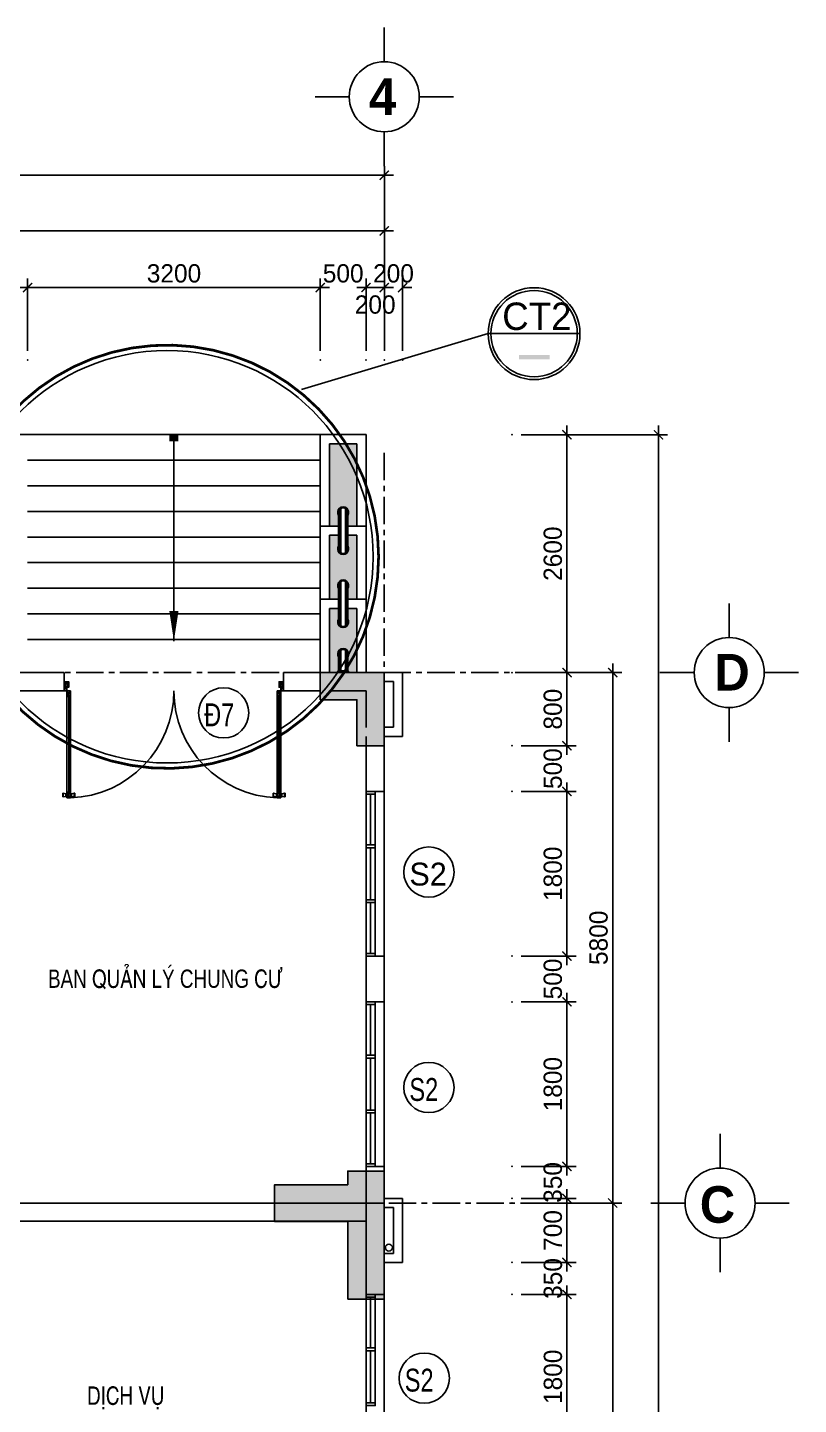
# Model space of a CAD drawing. Header units: inches. Extents: x -844707 to -690155, y -211546 to -175871.
# Drawn here: x -785720 to -777291, y -192594 to -177539 of the extents above; entities that cross this region are included whole.
import ezdxf

# ---------------------------------------------------------------- set-up
doc = ezdxf.new("R2010")
doc.units = ezdxf.units.IN
doc.header["$LTSCALE"] = 48
doc.header["$MEASUREMENT"] = 0
doc.linetypes.add('CENTER', pattern=[2, 1.25, -0.25, 0.25, -0.25])
for name, color, linetype in [('DWGSHARE.com-co-DWGSHARE.com', 72, 'Continuous'), ('DWGSHARE.com-COT-DWGSHARE.com', 2, 'Continuous'), ('DWGSHARE.com-CUA-DWGSHARE.com', 231, 'Continuous'), ('DWGSHARE.com-DIM-DWGSHARE.com', 251, 'Continuous'), ('DWGSHARE.com-duong-DWGSHARE.com', 160, 'Continuous'), ('DWGSHARE.com-HATCH-DWGSHARE.com', 8, 'Continuous'), ('DWGSHARE.com-KTEN-DWGSHARE.com', 5, 'Continuous'), ('DWGSHARE.com-NET-DWGSHARE.com', 245, 'Continuous'), ('DWGSHARE.com-text-DWGSHARE.com', 3, 'Continuous'), ('DWGSHARE.com-truc-DWGSHARE.com', 250, 'CENTER'), ('DWGSHARE.com-TUONG-DWGSHARE.com', 7, 'Continuous'), ('DWGSHARE.com-V-DUNG-DWGSHARE.com', 44, 'Continuous')]:
    doc.layers.add(name, color=color, linetype=linetype)
doc.layers.add('DWGSHARE.com-DefPoints-DWGSHARE.com', color=7, linetype='Continuous', plot=False)
doc.styles.add('AVO-B', font='')
doc.styles.add('KTEN', font='', dxfattribs={"width": 0.9})
doc.styles.get("Standard").update_dxf_attribs({"font": ''})
doc.styles.add('VNI-AVO', font='')
doc.styles.get('AVO-B').set_extended_font_data('VNI-Avo', bold=True)
doc.styles.get('KTEN').set_extended_font_data('VNI-Helve-Condense')
doc.styles.get('Standard').set_extended_font_data('VNI-Avo')
doc.styles.get('VNI-AVO').set_extended_font_data('VNI-Avo')
doc.dimstyles.new('tl1-100', dxfattribs={"dimtxt": 200, "dimasz": 100, "dimexe": 100, "dimexo": 100, "dimgap": 50, "dimtad": 1, "dimdec": 0, "dimzin": 0, "dimdsep": 46, "dimtxsty": 'VNI-AVO', "dimblk": 'ARCHTICK', "dimcen": 1, "dimdle": 100, "dimclrd": 256, "dimclre": 256, "dimclrt": 2, "dimadec": 0, "dimazin": 0, "dimtfac": 1, "dimtdec": 0, "dimtix": 1, "dimtofl": 0, "dimtmove": 2, "dimatfit": 3, "dimldrblk": 'ARCHTICK', "dimfxl": 1, "dimtolj": 2, "dimtzin": 0, "dimarcsym": 0})

# ---------------------------------------------------------------- blocks, each defined once
blk = doc.blocks.new('cua2400')
at = {"color": 1}
for p, q in [((-1215, 1105), (-1215, 1145)), ((-1210, 1145), (-1215, 1145)), ((-1210, 1105), (-1215, 1105)), ((-1180, 1140), (-1210, 1145)), ((-1210, 1105), (-1210, 1145)), ((-1180, 1110), (-1210, 1105)), ((-1180, 1110), (-1180, 1140)), ((-1170, 1135), (-1180, 1135)), ((-1170, 1115), (-1180, 1115)), ((-1170, 1095), (-1146, 1155)), ((-1170, 1095), (-1130, 1117)), ((-1130, 1135), (-1120, 1135)), ((-1130, 1115), (-1120, 1115)), ((-1120, 1140), (-1090, 1145)), ((-1120, 1110), (-1120, 1140)), ((-1120, 1110), (-1090, 1105)), ((-1090, 1105), (-1090, 1145)), ((-1090, 1145), (-1085, 1145)), ((-1090, 1105), (-1085, 1105)), ((-1085, 1105), (-1085, 1145)), ((1090, 1145), (1085, 1145)), ((1085, 1105), (1085, 1145)), ((1090, 1105), (1085, 1105)), ((1120, 1140), (1090, 1145)), ((1090, 1105), (1090, 1145)), ((1120, 1110), (1090, 1105)), ((1120, 1110), (1120, 1140)), ((1130, 1135), (1120, 1135)), ((1130, 1115), (1120, 1115)), ((1170, 1095), (1130, 1117)), ((1170, 1095), (1146, 1155)), ((1170, 1135), (1180, 1135)), ((1170, 1115), (1180, 1115)), ((1180, 1140), (1210, 1145)), ((1180, 1110), (1180, 1140)), ((1180, 1110), (1210, 1105)), ((1210, 1105), (1210, 1145)), ((1210, 1145), (1215, 1145)), ((1210, 1105), (1215, 1105)), ((1215, 1105), (1215, 1145)), ((-1170, -14), (-1146, 46)), ((-1170, -14), (-1130, 29)), ((1170, -14), (1130, 29)), ((1170, -14), (1146, 46)), ((-1170, -14), (-1200, -114)), ((-1200, -114), (-1150, -73)), ((1200, -114), (1150, -73)), ((1170, -14), (1200, -114))]:
    blk.add_line(p, q, dxfattribs=at)
at = {"color": 3}
for p, q in [((-1170, 1155), (-1130, 1155)), ((-1170, 1095), (-1170, 1155)), ((-1170, 1095), (-1130, 1095)), ((-1130, 1095), (-1130, 1155)), ((1130, 1095), (1130, 1155)), ((1170, 1155), (1130, 1155)), ((1170, 1095), (1130, 1095)), ((1170, 1095), (1170, 1155)), ((-1170, 46), (-1130, 46)), ((-1170, 46), (-1170, -14)), ((-1130, 46), (-1130, -14)), ((1130, 46), (1130, -14)), ((1170, 46), (1130, 46)), ((1170, 46), (1170, -14)), ((-1170, -14), (-1130, -14)), ((1170, -14), (1130, -14))]:
    blk.add_line(p, q, dxfattribs=at)
for p, q in [((-1170, 46), (-1170, 1095)), ((-1150, 46), (-1150, 1095)), ((-1140, 46), (-1140, 1095)), ((-1130, 46), (-1130, 1095)), ((1130, 46), (1130, 1095)), ((1140, 46), (1140, 1095)), ((1150, 46), (1150, 1095)), ((1170, 46), (1170, 1095))]:
    blk.add_line(p, q)
for points in [[(-1170, -54), (-1170, -14), (-1200, -14), (-1200, -114), (-1150, -114), (-1150, -54)], [(1170, -54), (1170, -14), (1200, -14), (1200, -114), (1150, -114), (1150, -54)]]:
    blk.add_lwpolyline(points, close=True, dxfattribs=at)
at = {"color": 1}
for centre, radius, start, end in [((-1166, 1102), 42, 31.3101, 95.6269), ((-1160, 1092), 24.2, 6.0418, 112.8937), ((-1170, -14), 1170, 0, 88.0408), ((1170, -14), 1170, 91.9592, 180), ((1166, 1102), 42, 84.3731, 148.6899), ((1160, 1092), 24.2, 67.1063, 173.9582), ((-1150, 8), 34.3, 54.3272, 125.7567), ((-1176, -13), 39.4, 358.8582, 81.3705), ((1150, 8), 34.3, 54.2433, 125.6728), ((1176, -13), 39.4, 98.6295, 181.1418), ((-1254, -106), 96.3, 355.3922, 56.0902), ((-1213, -109), 41, 353.8612, 71.9572), ((1254, -106), 96.3, 123.9098, 184.6078), ((1213, -109), 41, 108.0428, 186.1388)]:
    blk.add_arc(centre, radius, start, end, dxfattribs=at)
blk = doc.blocks.new('_ArchTick')
at = {"color": 0, "linetype": 'ByBlock', "const_width": 0.15}
blk.add_lwpolyline([(-0.5, -0.5), (0.5, 0.5)], dxfattribs=at)
blk = doc.blocks.new('*D50')
at = {"layer": 'DWGSHARE.com-DefPoints-DWGSHARE.com', "color": 0, "transparency": 16777216}
for p in [(-790819, -179763), (-790819, -181173), (-781819, -181173)]:
    blk.add_point(p, dxfattribs=at)
at = {"layer": 'DWGSHARE.com-DIM-DWGSHARE.com', "lineweight": -2, "transparency": 16777216}
for p, q in [((-790819, -181073), (-790819, -179663)), ((-781819, -181073), (-781819, -179663)), ((-781719, -179763), (-790919, -179763))]:
    blk.add_line(p, q, dxfattribs=at)
at = {"layer": 'DWGSHARE.com-DIM-DWGSHARE.com', "lineweight": -2, "transparency": 16777216, "xscale": 100, "yscale": 100, "zscale": 100, "rotation": 180}
blk.add_blockref('_ArchTick', (-790819, -179763), dxfattribs=at)
at = {"layer": 'DWGSHARE.com-DIM-DWGSHARE.com', "lineweight": -2, "transparency": 16777216, "xscale": 100, "yscale": 100, "zscale": 100}
blk.add_blockref('_ArchTick', (-781819, -179763), dxfattribs=at)
at = {"layer": 'DWGSHARE.com-DIM-DWGSHARE.com', "color": 2, "transparency": 16777216, "insert": (-786319, -179609), "char_height": 200, "attachment_point": 5, "style": 'VNI-AVO'}
blk.add_mtext('\\A2;9000', dxfattribs=at)
blk = doc.blocks.new('*D53')
at = {"layer": 'DWGSHARE.com-DefPoints-DWGSHARE.com', "color": 0, "transparency": 16777216}
for p in [(-803819, -179154), (-803819, -181173), (-781819, -181173)]:
    blk.add_point(p, dxfattribs=at)
at = {"layer": 'DWGSHARE.com-DIM-DWGSHARE.com', "lineweight": -2, "transparency": 16777216}
for p, q in [((-781719, -179154), (-803919, -179154)), ((-803819, -181073), (-803819, -179054)), ((-781819, -181073), (-781819, -179054))]:
    blk.add_line(p, q, dxfattribs=at)
at = {"layer": 'DWGSHARE.com-DIM-DWGSHARE.com', "lineweight": -2, "transparency": 16777216, "xscale": 100, "yscale": 100, "zscale": 100, "rotation": 180}
blk.add_blockref('_ArchTick', (-803819, -179154), dxfattribs=at)
at = {"layer": 'DWGSHARE.com-DIM-DWGSHARE.com', "lineweight": -2, "transparency": 16777216, "xscale": 100, "yscale": 100, "zscale": 100}
blk.add_blockref('_ArchTick', (-781819, -179154), dxfattribs=at)
at = {"layer": 'DWGSHARE.com-DIM-DWGSHARE.com', "color": 2, "transparency": 16777216, "insert": (-792519, -178923), "char_height": 200, "attachment_point": 5, "style": 'VNI-AVO'}
blk.add_mtext('\\A2;22000', dxfattribs=at)
blk = doc.blocks.new('*D94')
at = {"layer": 'DWGSHARE.com-DefPoints-DWGSHARE.com', "color": 0, "transparency": 16777216}
for p in [(-780422, -190392), (-779322, -190392), (-780422, -197992)]:
    blk.add_point(p, dxfattribs=at)
at = {"layer": 'DWGSHARE.com-DIM-DWGSHARE.com', "lineweight": -2, "transparency": 16777216}
for p, q in [((-779322, -198092), (-779322, -190292)), ((-780322, -190392), (-779222, -190392)), ((-780322, -197992), (-779222, -197992))]:
    blk.add_line(p, q, dxfattribs=at)
at = {"layer": 'DWGSHARE.com-DIM-DWGSHARE.com', "lineweight": -2, "transparency": 16777216, "xscale": 100, "yscale": 100, "zscale": 100}
for p, rotation in [((-779322, -190392), 90), ((-779322, -197992), 270)]:
    blk.add_blockref('_ArchTick', p, dxfattribs=dict(at, rotation=rotation))
at = {"layer": 'DWGSHARE.com-DIM-DWGSHARE.com', "color": 2, "transparency": 16777216, "insert": (-779476, -194192), "char_height": 200, "attachment_point": 5, "rotation": 90, "style": 'VNI-AVO'}
blk.add_mtext('\\A2;7600', dxfattribs=at)
blk = doc.blocks.new('*D95')
at = {"layer": 'DWGSHARE.com-DefPoints-DWGSHARE.com', "color": 0, "transparency": 16777216}
for p in [(-780422, -184592), (-779322, -184592), (-780422, -190392)]:
    blk.add_point(p, dxfattribs=at)
at = {"layer": 'DWGSHARE.com-DIM-DWGSHARE.com', "lineweight": -2, "transparency": 16777216}
for p, q in [((-779322, -190492), (-779322, -184492)), ((-780322, -184592), (-779222, -184592)), ((-780322, -190392), (-779222, -190392))]:
    blk.add_line(p, q, dxfattribs=at)
at = {"layer": 'DWGSHARE.com-DIM-DWGSHARE.com', "lineweight": -2, "transparency": 16777216, "xscale": 100, "yscale": 100, "zscale": 100}
for p, rotation in [((-779322, -184592), 90), ((-779322, -190392), 270)]:
    blk.add_blockref('_ArchTick', p, dxfattribs=dict(at, rotation=rotation))
at = {"layer": 'DWGSHARE.com-DIM-DWGSHARE.com', "color": 2, "transparency": 16777216, "insert": (-779476, -187492), "char_height": 200, "attachment_point": 5, "rotation": 90, "style": 'VNI-AVO'}
blk.add_mtext('\\A2;5800', dxfattribs=at)
blk = doc.blocks.new('*D96')
at = {"layer": 'DWGSHARE.com-DefPoints-DWGSHARE.com', "color": 0, "transparency": 16777216}
for p in [(-780422, -181992), (-778822, -181992), (-780422, -204392)]:
    blk.add_point(p, dxfattribs=at)
at = {"layer": 'DWGSHARE.com-DIM-DWGSHARE.com', "lineweight": -2, "transparency": 16777216}
for p, q in [((-780322, -181992), (-778722, -181992)), ((-778822, -204492), (-778822, -181892)), ((-780322, -204392), (-778722, -204392))]:
    blk.add_line(p, q, dxfattribs=at)
at = {"layer": 'DWGSHARE.com-DIM-DWGSHARE.com', "lineweight": -2, "transparency": 16777216, "xscale": 100, "yscale": 100, "zscale": 100}
for p, rotation in [((-778822, -181992), 90), ((-778822, -204392), 270)]:
    blk.add_blockref('_ArchTick', p, dxfattribs=dict(at, rotation=rotation))
at = {"layer": 'DWGSHARE.com-DIM-DWGSHARE.com', "color": 2, "transparency": 16777216, "insert": (-778976, -193192), "char_height": 200, "attachment_point": 5, "rotation": 90, "style": 'VNI-AVO'}
blk.add_mtext('\\A2;22400', dxfattribs=at)
blk = doc.blocks.new('*D97')
at = {"layer": 'DWGSHARE.com-DefPoints-DWGSHARE.com', "color": 0, "transparency": 16777216}
for p in [(-780422, -184592), (-779822, -184592), (-780422, -185392)]:
    blk.add_point(p, dxfattribs=at)
at = {"layer": 'DWGSHARE.com-DIM-DWGSHARE.com', "lineweight": -2, "transparency": 16777216}
for p, q in [((-779822, -185492), (-779822, -184492)), ((-780322, -184592), (-779722, -184592)), ((-780322, -185392), (-779722, -185392))]:
    blk.add_line(p, q, dxfattribs=at)
at = {"layer": 'DWGSHARE.com-DIM-DWGSHARE.com', "lineweight": -2, "transparency": 16777216, "xscale": 100, "yscale": 100, "zscale": 100}
for p, rotation in [((-779822, -184592), 90), ((-779822, -185392), 270)]:
    blk.add_blockref('_ArchTick', p, dxfattribs=dict(at, rotation=rotation))
at = {"layer": 'DWGSHARE.com-DIM-DWGSHARE.com', "color": 2, "transparency": 16777216, "insert": (-779976, -184992), "char_height": 200, "attachment_point": 5, "rotation": 90, "style": 'VNI-AVO'}
blk.add_mtext('\\A2;800', dxfattribs=at)
blk = doc.blocks.new('*D100')
at = {"layer": 'DWGSHARE.com-DefPoints-DWGSHARE.com', "color": 0, "transparency": 16777216}
for p in [(-780422, -189992), (-779822, -189992), (-780422, -190342)]:
    blk.add_point(p, dxfattribs=at)
at = {"layer": 'DWGSHARE.com-DIM-DWGSHARE.com', "lineweight": -2, "transparency": 16777216}
for p, q in [((-780322, -189992), (-779722, -189992)), ((-779822, -189992), (-779822, -189892)), ((-780322, -190342), (-779722, -190342)), ((-779822, -190342), (-779822, -190442))]:
    blk.add_line(p, q, dxfattribs=at)
at = {"layer": 'DWGSHARE.com-DIM-DWGSHARE.com', "lineweight": -2, "transparency": 16777216, "xscale": 100, "yscale": 100, "zscale": 100}
for p, rotation in [((-779822, -189992), 270), ((-779822, -190342), 90)]:
    blk.add_blockref('_ArchTick', p, dxfattribs=dict(at, rotation=rotation))
at = {"layer": 'DWGSHARE.com-DIM-DWGSHARE.com', "color": 2, "transparency": 16777216, "insert": (-779976, -190167), "char_height": 200, "attachment_point": 5, "rotation": 90, "style": 'VNI-AVO'}
blk.add_mtext('\\A2;350', dxfattribs=at)
blk = doc.blocks.new('*D101')
at = {"layer": 'DWGSHARE.com-DefPoints-DWGSHARE.com', "color": 0, "transparency": 16777216}
for p in [(-780422, -185892), (-779822, -185892), (-780422, -187692)]:
    blk.add_point(p, dxfattribs=at)
at = {"layer": 'DWGSHARE.com-DIM-DWGSHARE.com', "lineweight": -2, "transparency": 16777216}
for p, q in [((-780322, -185892), (-779722, -185892)), ((-779822, -187792), (-779822, -185792)), ((-780322, -187692), (-779722, -187692))]:
    blk.add_line(p, q, dxfattribs=at)
at = {"layer": 'DWGSHARE.com-DIM-DWGSHARE.com', "lineweight": -2, "transparency": 16777216, "xscale": 100, "yscale": 100, "zscale": 100}
for p, rotation in [((-779822, -185892), 90), ((-779822, -187692), 270)]:
    blk.add_blockref('_ArchTick', p, dxfattribs=dict(at, rotation=rotation))
at = {"layer": 'DWGSHARE.com-DIM-DWGSHARE.com', "color": 2, "transparency": 16777216, "insert": (-779976, -186792), "char_height": 200, "attachment_point": 5, "rotation": 90, "style": 'VNI-AVO'}
blk.add_mtext('\\A2;1800', dxfattribs=at)
blk = doc.blocks.new('*D102')
at = {"layer": 'DWGSHARE.com-DefPoints-DWGSHARE.com', "color": 0, "transparency": 16777216}
for p in [(-780422, -185392), (-779822, -185392), (-780422, -185892)]:
    blk.add_point(p, dxfattribs=at)
at = {"layer": 'DWGSHARE.com-DIM-DWGSHARE.com', "lineweight": -2, "transparency": 16777216}
for p, q in [((-779822, -185392), (-779822, -185292)), ((-780322, -185392), (-779722, -185392)), ((-780322, -185892), (-779722, -185892)), ((-779822, -185892), (-779822, -185992))]:
    blk.add_line(p, q, dxfattribs=at)
at = {"layer": 'DWGSHARE.com-DIM-DWGSHARE.com', "lineweight": -2, "transparency": 16777216, "xscale": 100, "yscale": 100, "zscale": 100}
for p, rotation in [((-779822, -185392), 270), ((-779822, -185892), 90)]:
    blk.add_blockref('_ArchTick', p, dxfattribs=dict(at, rotation=rotation))
at = {"layer": 'DWGSHARE.com-DIM-DWGSHARE.com', "color": 2, "transparency": 16777216, "insert": (-779976, -185642), "char_height": 200, "attachment_point": 5, "rotation": 90, "style": 'VNI-AVO'}
blk.add_mtext('\\A2;500', dxfattribs=at)
blk = doc.blocks.new('*D106')
at = {"layer": 'DWGSHARE.com-DefPoints-DWGSHARE.com', "color": 0, "transparency": 16777216}
for p in [(-780422, -181992), (-779822, -181992), (-780422, -184592)]:
    blk.add_point(p, dxfattribs=at)
at = {"layer": 'DWGSHARE.com-DIM-DWGSHARE.com', "lineweight": -2, "transparency": 16777216}
for p, q in [((-780322, -181992), (-779722, -181992)), ((-779822, -184692), (-779822, -181892)), ((-780322, -184592), (-779722, -184592))]:
    blk.add_line(p, q, dxfattribs=at)
at = {"layer": 'DWGSHARE.com-DIM-DWGSHARE.com', "lineweight": -2, "transparency": 16777216, "xscale": 100, "yscale": 100, "zscale": 100}
for p, rotation in [((-779822, -181992), 90), ((-779822, -184592), 270)]:
    blk.add_blockref('_ArchTick', p, dxfattribs=dict(at, rotation=rotation))
at = {"layer": 'DWGSHARE.com-DIM-DWGSHARE.com', "color": 2, "transparency": 16777216, "insert": (-779976, -183292), "char_height": 200, "attachment_point": 5, "rotation": 90, "style": 'VNI-AVO'}
blk.add_mtext('\\A2;2600', dxfattribs=at)
blk = doc.blocks.new('*D107')
at = {"layer": 'DWGSHARE.com-DefPoints-DWGSHARE.com', "color": 0, "transparency": 16777216}
for p in [(-780422, -187692), (-780422, -188192), (-779822, -188192)]:
    blk.add_point(p, dxfattribs=at)
at = {"layer": 'DWGSHARE.com-DIM-DWGSHARE.com', "lineweight": -2, "transparency": 16777216}
for p, q in [((-780322, -187692), (-779722, -187692)), ((-779822, -187692), (-779822, -187592)), ((-780322, -188192), (-779722, -188192)), ((-779822, -188192), (-779822, -188292))]:
    blk.add_line(p, q, dxfattribs=at)
at = {"layer": 'DWGSHARE.com-DIM-DWGSHARE.com', "lineweight": -2, "transparency": 16777216, "xscale": 100, "yscale": 100, "zscale": 100}
for p, rotation in [((-779822, -187692), 270), ((-779822, -188192), 90)]:
    blk.add_blockref('_ArchTick', p, dxfattribs=dict(at, rotation=rotation))
at = {"layer": 'DWGSHARE.com-DIM-DWGSHARE.com', "color": 2, "transparency": 16777216, "insert": (-779976, -187942), "char_height": 200, "attachment_point": 5, "rotation": 90, "style": 'VNI-AVO'}
blk.add_mtext('\\A2;500', dxfattribs=at)
blk = doc.blocks.new('*D108')
at = {"layer": 'DWGSHARE.com-DefPoints-DWGSHARE.com', "color": 0, "transparency": 16777216}
for p in [(-780422, -188192), (-780422, -189992), (-779822, -189992)]:
    blk.add_point(p, dxfattribs=at)
at = {"layer": 'DWGSHARE.com-DIM-DWGSHARE.com', "lineweight": -2, "transparency": 16777216}
for p, q in [((-780322, -188192), (-779722, -188192)), ((-779822, -188092), (-779822, -190092)), ((-780322, -189992), (-779722, -189992))]:
    blk.add_line(p, q, dxfattribs=at)
at = {"layer": 'DWGSHARE.com-DIM-DWGSHARE.com', "lineweight": -2, "transparency": 16777216, "xscale": 100, "yscale": 100, "zscale": 100}
for p, rotation in [((-779822, -188192), 90), ((-779822, -189992), 270)]:
    blk.add_blockref('_ArchTick', p, dxfattribs=dict(at, rotation=rotation))
at = {"layer": 'DWGSHARE.com-DIM-DWGSHARE.com', "color": 2, "transparency": 16777216, "insert": (-779976, -189092), "char_height": 200, "attachment_point": 5, "rotation": 90, "style": 'VNI-AVO'}
blk.add_mtext('\\A2;1800', dxfattribs=at)
blk = doc.blocks.new('*D217')
at = {"layer": 'DWGSHARE.com-DefPoints-DWGSHARE.com', "color": 0, "transparency": 16777216}
for p in [(-780422, -191042), (-779822, -191042), (-780422, -191392)]:
    blk.add_point(p, dxfattribs=at)
at = {"layer": 'DWGSHARE.com-DIM-DWGSHARE.com', "lineweight": -2, "transparency": 16777216}
for p, q in [((-780322, -191042), (-779722, -191042)), ((-779822, -191042), (-779822, -190942)), ((-780322, -191392), (-779722, -191392)), ((-779822, -191392), (-779822, -191492))]:
    blk.add_line(p, q, dxfattribs=at)
at = {"layer": 'DWGSHARE.com-DIM-DWGSHARE.com', "lineweight": -2, "transparency": 16777216, "xscale": 100, "yscale": 100, "zscale": 100}
for p, rotation in [((-779822, -191042), 270), ((-779822, -191392), 90)]:
    blk.add_blockref('_ArchTick', p, dxfattribs=dict(at, rotation=rotation))
at = {"layer": 'DWGSHARE.com-DIM-DWGSHARE.com', "color": 2, "transparency": 16777216, "insert": (-779975, -191217), "char_height": 200, "attachment_point": 5, "rotation": 90, "style": 'VNI-AVO'}
blk.add_mtext('\\A2;350', dxfattribs=at)
blk = doc.blocks.new('*D219')
at = {"layer": 'DWGSHARE.com-DefPoints-DWGSHARE.com', "color": 0, "transparency": 16777216}
for p in [(-780422, -191392), (-780422, -193192), (-779822, -193192)]:
    blk.add_point(p, dxfattribs=at)
at = {"layer": 'DWGSHARE.com-DIM-DWGSHARE.com', "lineweight": -2, "transparency": 16777216}
for p, q in [((-779822, -191292), (-779822, -193292)), ((-780322, -191392), (-779722, -191392)), ((-780322, -193192), (-779722, -193192))]:
    blk.add_line(p, q, dxfattribs=at)
at = {"layer": 'DWGSHARE.com-DIM-DWGSHARE.com', "lineweight": -2, "transparency": 16777216, "xscale": 100, "yscale": 100, "zscale": 100}
for p, rotation in [((-779822, -191392), 90), ((-779822, -193192), 270)]:
    blk.add_blockref('_ArchTick', p, dxfattribs=dict(at, rotation=rotation))
at = {"layer": 'DWGSHARE.com-DIM-DWGSHARE.com', "color": 2, "transparency": 16777216, "insert": (-779975, -192292), "char_height": 200, "attachment_point": 5, "rotation": 90, "style": 'VNI-AVO'}
blk.add_mtext('\\A2;1800', dxfattribs=at)
blk = doc.blocks.new('*D264')
at = {"layer": 'DWGSHARE.com-DefPoints-DWGSHARE.com', "color": 0, "transparency": 16777216}
for p in [(-785719, -180382), (-790619, -181173), (-785719, -181173)]:
    blk.add_point(p, dxfattribs=at)
at = {"layer": 'DWGSHARE.com-DIM-DWGSHARE.com', "lineweight": -2, "transparency": 16777216}
for p, q in [((-790619, -181073), (-790619, -180282)), ((-785719, -181073), (-785719, -180282)), ((-790719, -180382), (-785619, -180382))]:
    blk.add_line(p, q, dxfattribs=at)
at = {"layer": 'DWGSHARE.com-DIM-DWGSHARE.com', "lineweight": -2, "transparency": 16777216, "xscale": 100, "yscale": 100, "zscale": 100, "rotation": 180}
blk.add_blockref('_ArchTick', (-790619, -180382), dxfattribs=at)
at = {"layer": 'DWGSHARE.com-DIM-DWGSHARE.com', "lineweight": -2, "transparency": 16777216, "xscale": 100, "yscale": 100, "zscale": 100}
blk.add_blockref('_ArchTick', (-785719, -180382), dxfattribs=at)
at = {"layer": 'DWGSHARE.com-DIM-DWGSHARE.com', "color": 2, "transparency": 16777216, "insert": (-788169, -180228), "char_height": 200, "attachment_point": 5, "style": 'VNI-AVO'}
blk.add_mtext('\\A2;4900', dxfattribs=at)
blk = doc.blocks.new('*D265')
at = {"layer": 'DWGSHARE.com-DefPoints-DWGSHARE.com', "color": 0, "transparency": 16777216}
for p in [(-782019, -180382), (-782019, -181173), (-781819, -181173)]:
    blk.add_point(p, dxfattribs=at)
at = {"layer": 'DWGSHARE.com-DIM-DWGSHARE.com', "lineweight": -2, "transparency": 16777216}
for p, q in [((-782019, -181073), (-782019, -180282)), ((-781819, -181073), (-781819, -180282)), ((-781719, -180382), (-782119, -180382))]:
    blk.add_line(p, q, dxfattribs=at)
at = {"layer": 'DWGSHARE.com-DIM-DWGSHARE.com', "lineweight": -2, "transparency": 16777216, "xscale": 100, "yscale": 100, "zscale": 100, "rotation": 180}
blk.add_blockref('_ArchTick', (-782019, -180382), dxfattribs=at)
at = {"layer": 'DWGSHARE.com-DIM-DWGSHARE.com', "lineweight": -2, "transparency": 16777216, "xscale": 100, "yscale": 100, "zscale": 100}
blk.add_blockref('_ArchTick', (-781819, -180382), dxfattribs=at)
at = {"layer": 'DWGSHARE.com-DIM-DWGSHARE.com', "color": 2, "transparency": 16777216, "insert": (-781919, -180569), "char_height": 200, "attachment_point": 5, "style": 'VNI-AVO'}
blk.add_mtext('\\A2;200', dxfattribs=at)
blk = doc.blocks.new('*D266')
at = {"layer": 'DWGSHARE.com-DefPoints-DWGSHARE.com', "color": 0, "transparency": 16777216}
for p in [(-785719, -180382), (-785719, -181173), (-782519, -181173)]:
    blk.add_point(p, dxfattribs=at)
at = {"layer": 'DWGSHARE.com-DIM-DWGSHARE.com', "lineweight": -2, "transparency": 16777216}
for p, q in [((-785719, -181073), (-785719, -180282)), ((-782519, -181073), (-782519, -180282)), ((-782419, -180382), (-785819, -180382))]:
    blk.add_line(p, q, dxfattribs=at)
at = {"layer": 'DWGSHARE.com-DIM-DWGSHARE.com', "lineweight": -2, "transparency": 16777216, "xscale": 100, "yscale": 100, "zscale": 100, "rotation": 180}
blk.add_blockref('_ArchTick', (-785719, -180382), dxfattribs=at)
at = {"layer": 'DWGSHARE.com-DIM-DWGSHARE.com', "lineweight": -2, "transparency": 16777216, "xscale": 100, "yscale": 100, "zscale": 100}
blk.add_blockref('_ArchTick', (-782519, -180382), dxfattribs=at)
at = {"layer": 'DWGSHARE.com-DIM-DWGSHARE.com', "color": 2, "transparency": 16777216, "insert": (-784119, -180228), "char_height": 200, "attachment_point": 5, "style": 'VNI-AVO'}
blk.add_mtext('\\A2;3200', dxfattribs=at)
blk = doc.blocks.new('*D297')
at = {"layer": 'DWGSHARE.com-DefPoints-DWGSHARE.com', "color": 0, "transparency": 16777216}
for p in [(-782519, -180382), (-782519, -181173), (-782019, -181173)]:
    blk.add_point(p, dxfattribs=at)
at = {"layer": 'DWGSHARE.com-DIM-DWGSHARE.com', "lineweight": -2, "transparency": 16777216}
for p, q in [((-782519, -181073), (-782519, -180282)), ((-782019, -181073), (-782019, -180282)), ((-782519, -180382), (-782619, -180382)), ((-782019, -180382), (-781919, -180382))]:
    blk.add_line(p, q, dxfattribs=at)
at = {"layer": 'DWGSHARE.com-DIM-DWGSHARE.com', "lineweight": -2, "transparency": 16777216, "xscale": 100, "yscale": 100, "zscale": 100}
blk.add_blockref('_ArchTick', (-782519, -180382), dxfattribs=at)
at = {"layer": 'DWGSHARE.com-DIM-DWGSHARE.com', "lineweight": -2, "transparency": 16777216, "xscale": 100, "yscale": 100, "zscale": 100, "rotation": 180}
blk.add_blockref('_ArchTick', (-782019, -180382), dxfattribs=at)
at = {"layer": 'DWGSHARE.com-DIM-DWGSHARE.com', "color": 2, "transparency": 16777216, "insert": (-782269, -180228), "char_height": 200, "attachment_point": 5, "style": 'VNI-AVO'}
blk.add_mtext('\\A2;500', dxfattribs=at)
blk = doc.blocks.new('*D298')
at = {"layer": 'DWGSHARE.com-DefPoints-DWGSHARE.com', "color": 0, "transparency": 16777216}
for p in [(-781819, -180382), (-781819, -181173), (-781620, -181173)]:
    blk.add_point(p, dxfattribs=at)
at = {"layer": 'DWGSHARE.com-DIM-DWGSHARE.com', "lineweight": -2, "transparency": 16777216}
for p, q in [((-781819, -181073), (-781819, -180282)), ((-781620, -181073), (-781620, -180282)), ((-781819, -180382), (-781919, -180382)), ((-781620, -180382), (-781520, -180382))]:
    blk.add_line(p, q, dxfattribs=at)
at = {"layer": 'DWGSHARE.com-DIM-DWGSHARE.com', "lineweight": -2, "transparency": 16777216, "xscale": 100, "yscale": 100, "zscale": 100}
blk.add_blockref('_ArchTick', (-781819, -180382), dxfattribs=at)
at = {"layer": 'DWGSHARE.com-DIM-DWGSHARE.com', "lineweight": -2, "transparency": 16777216, "xscale": 100, "yscale": 100, "zscale": 100, "rotation": 180}
blk.add_blockref('_ArchTick', (-781620, -180382), dxfattribs=at)
at = {"layer": 'DWGSHARE.com-DIM-DWGSHARE.com', "color": 2, "transparency": 16777216, "insert": (-781719, -180228), "char_height": 200, "attachment_point": 5, "style": 'VNI-AVO'}
blk.add_mtext('\\A2;200', dxfattribs=at)
blk = doc.blocks.new('*D318')
at = {"layer": 'DWGSHARE.com-DefPoints-DWGSHARE.com', "color": 0, "transparency": 16777216}
for p in [(-780422, -190342), (-779822, -190342), (-780422, -191042)]:
    blk.add_point(p, dxfattribs=at)
at = {"layer": 'DWGSHARE.com-DIM-DWGSHARE.com', "lineweight": -2, "transparency": 16777216}
for p, q in [((-779822, -191142), (-779822, -190242)), ((-780322, -190342), (-779722, -190342)), ((-780322, -191042), (-779722, -191042))]:
    blk.add_line(p, q, dxfattribs=at)
at = {"layer": 'DWGSHARE.com-DIM-DWGSHARE.com', "lineweight": -2, "transparency": 16777216, "xscale": 100, "yscale": 100, "zscale": 100}
for p, rotation in [((-779822, -190342), 90), ((-779822, -191042), 270)]:
    blk.add_blockref('_ArchTick', p, dxfattribs=dict(at, rotation=rotation))
at = {"layer": 'DWGSHARE.com-DIM-DWGSHARE.com', "color": 2, "transparency": 16777216, "insert": (-779976, -190692), "char_height": 200, "attachment_point": 5, "rotation": 90, "style": 'VNI-AVO'}
blk.add_mtext('\\A2;700', dxfattribs=at)

msp = doc.modelspace()

# ---------------------------------------------------------------- hatches: boundary and pattern name
at = {"layer": 'DWGSHARE.com-co-DWGSHARE.com'}
h = msp.add_hatch(dxfattribs=at)
h.set_pattern_fill('AR-CONC', color=256, scale=20, style=0)
h.set_pattern_definition([(50, (-2108.91, 243.67), (143.452037, -12.550427), [15, -165]), (355, (-2108.91, 243.67), (-27.750267, 150.438427), [12, -132]), (100.4514, (-2096.96, 242.62), (115.701876, 137.887908), [12.748038, -140.228422]), (46.1842, (-2108.91, 283.67), (213.44821, -33.103803), [22.5, -247.5]), (96.6356, (-2091.12, 280.9), (186.93254, 194.823574), [19.12206, -210.3426]), (351.1842, (-2108.9, 283.67), (186.93239, 194.82372), [18, -198]), (21, (-2088.91, 273.67), (119.38141, -80.523778), [15, -165]), (326, (-2088.91, 273.67), (48.663066, 145.03001), [12, -132]), (71.4514, (-2078.96, 266.96), (168.044526, 64.5061), [12.748038, -140.228422]), (37.5, (-2108.91, 243.667), (2.431971, 66.5787708), [0, -130.4, 0, -134, 0, -132.5]), (7.5, (-2108.91, 243.67), (52.6139075, 78.8823424), [0, -76.4, 0, -127.4, 0, -50.5]), (327.5, (-2153.51, 243.67), (106.7644872, -4.5109743), [0, -50, 0, -156, 0, -207]), (317.5, (-2173.51, 243.67), (116.637234, 20.020996), [0, -65, 0, -103.6, 0, -147])])
h.paths.add_polyline_path([(-785820.3, -182175.8, 0.0563271), (-786207.6, -182991.7), (-786020.3, -182991.7), (-786020.3, -182874.9, -1.863325), (-785920.3, -182874.9), (-785920.3, -182991.7), (-785820.3, -182991.7)])
h.paths.add_polyline_path([(-785820.3, -183091.7), (-785920.3, -183091.7), (-785920.3, -183208.5, -1.863325), (-786020.3, -183208.5), (-786020.3, -183091.7), (-786240.5, -183091.7, 0.044635), (-786393.6, -183791.7), (-786020.3, -183791.7), (-786020.3, -183674.8, -1.863325), (-785920.3, -183674.8), (-785920.3, -183791.7), (-785820.3, -183791.7)])
h.paths.add_polyline_path([(-785820.3, -183891.7), (-785920.3, -183891.7), (-785920.3, -184008.5, -1.863325), (-786020.3, -184008.5), (-786020.3, -183891.7), (-786405, -183891.7, 0.0436047), (-786414.7, -184591.7), (-786030.3, -184591.7), (-786030.3, -184581.7), (-786020.3, -184576.7), (-786020.3, -184424.8, -1.863325), (-785920.3, -184424.8), (-785920.3, -184576.7), (-785910.3, -184581.7), (-785910.3, -184591.7), (-785820.3, -184591.7)])
h.paths.add_polyline_path([(-782119.5, -182089.7), (-782419.5, -182089.7), (-782419.5, -182989.6), (-782319.5, -182989.6), (-782319.5, -182872.7, -1.863325), (-782219.5, -182872.7), (-782219.5, -182989.6), (-782119.5, -182989.6)])
h.paths.add_polyline_path([(-782119.5, -183089.6), (-782219.5, -183089.6), (-782219.5, -183206.4, -1.863325), (-782319.5, -183206.4), (-782319.5, -183089.6), (-782419.5, -183089.6), (-782419.5, -183789.6), (-782319.5, -183789.6), (-782319.5, -183672.7, -1.863325), (-782219.5, -183672.7), (-782219.5, -183789.6), (-782119.5, -183789.6)])
h.paths.add_polyline_path([(-782119.5, -183889.6), (-782219.5, -183889.6), (-782219.5, -184006.4, -1.863325), (-782319.5, -184006.4), (-782319.5, -183889.6), (-782419.5, -183889.6), (-782419.5, -184589.6), (-782330.5, -184589.6), (-782330.5, -184579.4), (-782319.5, -184573.9), (-782319.5, -184422.7, -1.863325), (-782219.5, -184422.7), (-782219.5, -184574.9), (-782210.5, -184579.4), (-782210.5, -184589.6), (-782119.5, -184589.6)])
at = {"layer": 'DWGSHARE.com-COT-DWGSHARE.com'}
for points in [[(-782519.5, -184591.8), (-781819.5, -184591.8), (-781819.5, -185391.9), (-782119.5, -185391.9), (-782119.5, -184889.8), (-782519.5, -184889.8)], [(-782219.2, -191442), (-781819.2, -191442), (-781819.2, -190592), (-781819.2, -190042.1), (-782219.2, -190042.1), (-782219.2, -190191.7), (-783019.4, -190191.7), (-783019.4, -190592.4), (-782219.2, -190592.4)]]:
    msp.add_hatch(color=256, dxfattribs=at).paths.add_polyline_path(points)

# ---------------------------------------------------------------- linework, layer by layer
for points in [[(-782519.5, -184591.8), (-781819.5, -184591.8), (-781819.5, -185391.9), (-782119.5, -185391.9), (-782119.5, -184889.8), (-782519.5, -184889.8)], [(-782219.2, -191442), (-781819.2, -191442), (-781819.2, -190592), (-781819.2, -190042.1), (-782219.2, -190042.1), (-782219.2, -190191.7), (-783019.4, -190191.7), (-783019.4, -190592.4), (-782219.2, -190592.4)]]:
    msp.add_lwpolyline(points, close=True, dxfattribs=at)
at = {"layer": 'DWGSHARE.com-CUA-DWGSHARE.com'}
for centre in [(-783575.9, -185032.1), (-781332.1, -186773.5), (-781332.1, -189128.6), (-781382.6, -192306.7)]:
    msp.add_circle(centre, 275, dxfattribs=at)
at = {"layer": 'DWGSHARE.com-DIM-DWGSHARE.com'}
for p, q in [((-781819.5, -177538.9), (-781819.5, -177912.9)), ((-782576.5, -178295.9), (-782202.5, -178295.9)), ((-781062.5, -178295.9), (-781436.5, -178295.9)), ((-781819.5, -179052.9), (-781819.5, -178678.9)), ((-782723.2, -181497.2), (-780684.4, -180885.9)), ((-780684.4, -180885.9), (-779679.9, -180885.9)), ((-779679.9, -180885.9), (-780684.4, -180885.9)), ((-778048.1, -183835), (-778048.1, -184209)), ((-778805.1, -184592), (-778431.1, -184592)), ((-777291.1, -184592), (-777665.1, -184592)), ((-778048.1, -185349), (-778048.1, -184975)), ((-778148.1, -189635), (-778148.1, -190009)), ((-778905.1, -190392), (-778531.1, -190392)), ((-777391.1, -190392), (-777765.1, -190392)), ((-778148.1, -191149), (-778148.1, -190775))]:
    msp.add_line(p, q, dxfattribs=at)
for centre, radius in [((-781819.5, -178295.9), 383), ((-784196, -183325.3), 2314.3), ((-784196, -183325.3), 2254.9), ((-778048.1, -184592), 383), ((-778148.1, -190392), 383)]:
    msp.add_circle(centre, radius, dxfattribs=at)
at = {"layer": 'DWGSHARE.com-duong-DWGSHARE.com', "const_width": 100}
msp.add_lwpolyline([(-784119.9, -181989.7), (-784119.9, -182063.1)], dxfattribs=at)
at = {"layer": 'DWGSHARE.com-duong-DWGSHARE.com'}
msp.add_lwpolyline([(-784119.9, -184247.7, 0, 100, 0), (-784119.9, -183919.6, 100, 100, 0)], format="xyseb", dxfattribs=at)
at = {"layer": 'DWGSHARE.com-HATCH-DWGSHARE.com'}
for p, q in [((-782318.5, -183249.5), (-782318.5, -182829.6)), ((-782316.5, -183256.6), (-782316.5, -182822.5)), ((-782310.5, -183268.2), (-782310.5, -182810.9)), ((-782296.5, -183281.6), (-782296.5, -182797.5)), ((-782242.5, -183281.6), (-782242.5, -182797.5)), ((-782228.5, -183268.2), (-782228.5, -182810.9)), ((-782222.5, -183256.6), (-782222.5, -182822.5)), ((-782220.5, -183249.5), (-782220.5, -182829.6)), ((-782318.5, -184049.5), (-782318.5, -183629.6)), ((-782316.5, -184056.6), (-782316.5, -183622.5)), ((-782310.5, -184068.2), (-782310.5, -183610.9)), ((-782296.5, -184081.6), (-782296.5, -183597.5)), ((-782242.5, -184081.6), (-782242.5, -183597.5)), ((-782228.5, -184068.2), (-782228.5, -183610.9)), ((-782222.5, -184056.6), (-782222.5, -183622.5)), ((-782220.5, -184049.5), (-782220.5, -183629.6)), ((-782318.5, -184574.6), (-782318.5, -184379.6)), ((-782316.5, -184574.6), (-782316.5, -184372.5)), ((-782310.5, -184574.6), (-782310.5, -184360.9)), ((-782296.5, -184574.6), (-782296.5, -184347.5)), ((-782242.5, -184574.6), (-782242.5, -184347.5)), ((-782228.5, -184574.6), (-782228.5, -184360.9)), ((-782222.5, -184574.6), (-782222.5, -184372.5)), ((-782220.5, -184574.6), (-782220.5, -184379.6)), ((-782330.5, -184579.4), (-782210.5, -184579.4))]:
    msp.add_line(p, q, dxfattribs=at)
msp.add_lwpolyline([(-782330.5, -184589.4), (-782330.5, -184579.4), (-782320.5, -184574.4), (-782220.5, -184574.4), (-782210.5, -184579.4), (-782210.5, -184589.4)], close=True, dxfattribs=at)
at = {"layer": 'DWGSHARE.com-KTEN-DWGSHARE.com', "const_width": 29.7}
msp.add_lwpolyline([(-781881.7, -183325.3, 0.4635383), (-784577.1, -181042.6, 2.1573191), (-781881.7, -183325.3, 0)], format="xyb", dxfattribs=at)
at = {"layer": 'DWGSHARE.com-NET-DWGSHARE.com'}
for p, q in [((-782514.5, -181989.7), (-785820.3, -181989.7)), ((-784119.9, -182007.7), (-784119.9, -184247.7)), ((-782519.5, -184589.6), (-782519.5, -181989.7)), ((-782519.5, -184589.6), (-782519.5, -181989.7)), ((-782019.5, -184589.6), (-782019.5, -181989.7)), ((-782419.5, -182989.6), (-782419.5, -182089.7)), ((-782119.5, -182089.7), (-782419.5, -182089.7)), ((-782119.5, -182989.6), (-782119.5, -182089.7)), ((-782519.5, -182269.7), (-785720.3, -182269.7)), ((-782519.5, -182549.7), (-785720.3, -182549.7)), ((-782519.5, -182829.7), (-785720.3, -182829.7)), ((-782319.5, -183239.6), (-782319.5, -182839.6)), ((-782219.5, -183239.6), (-782219.5, -182839.6)), ((-782319.5, -182989.6), (-782519.5, -182989.6)), ((-782019.5, -182989.6), (-782219.5, -182989.6)), ((-782519.5, -183109.7), (-785720.3, -183109.7)), ((-782419.5, -183789.6), (-782419.5, -183089.6)), ((-782319.5, -183089.6), (-782419.5, -183089.6)), ((-782119.5, -183089.6), (-782219.5, -183089.6)), ((-782119.5, -183789.6), (-782119.5, -183089.6)), ((-782519.5, -183389.7), (-785720.3, -183389.7)), ((-782519.5, -183669.7), (-785720.3, -183669.7)), ((-782319.5, -184039.6), (-782319.5, -183639.5)), ((-782219.5, -184039.6), (-782219.5, -183639.5)), ((-782319.5, -183789.6), (-782519.5, -183789.6)), ((-782019.5, -183789.6), (-782219.5, -183789.6)), ((-782519.5, -183949.7), (-785720.3, -183949.7)), ((-782419.5, -184589.6), (-782419.5, -183889.6)), ((-782319.5, -183889.6), (-782419.5, -183889.6)), ((-782119.5, -183889.6), (-782219.5, -183889.6)), ((-782119.5, -184589.6), (-782119.5, -183889.6)), ((-782519.5, -184229.7), (-785720.3, -184229.7)), ((-782319.5, -184574.6), (-782319.5, -184389.5)), ((-782219.5, -184574.6), (-782219.5, -184389.5)), ((-781969.4, -185922.2), (-781969.4, -186477)), ((-781969.2, -187077), (-781969.3, -186507.2)), ((-781969, -187662), (-781968.9, -187107.2)), ((-781969.4, -188222), (-781969.4, -188776.9)), ((-781969.2, -189376.9), (-781969.3, -188807)), ((-781969, -189961.8), (-781968.9, -189407)), ((-781969.3, -191422), (-781969.2, -191976.9)), ((-781969.1, -192576.9), (-781969.1, -192007))]:
    msp.add_line(p, q, dxfattribs=at)
msp.add_lwpolyline([(-782519.5, -181989.7), (-782019.5, -181989.7), (-782019.5, -184589.6), (-782519.5, -184589.6)], dxfattribs=at)
for points in [[(-781919.1, -185922.2), (-781919.1, -185892), (-782019.5, -185892), (-782019.5, -185922.2)], [(-781919.1, -185892), (-781919.1, -185922.2), (-782019.5, -185922.2), (-782019.5, -185892)], [(-782019.5, -185892), (-781819.5, -185892), (-781819.5, -187691.8), (-782019.5, -187691.8)], [(-782019.5, -185922.2), (-781918.8, -185922.2), (-781918.8, -187662), (-782019.5, -187662)], [(-781919.1, -186477), (-781919.1, -186507.2), (-782019.5, -186507.2), (-782019.5, -186477)], [(-781919.1, -187077), (-781919.1, -187107.2), (-782019.5, -187107.2), (-782019.5, -187077)], [(-781918.8, -187691.8), (-781918.8, -187662), (-782019.5, -187662), (-782019.5, -187691.8)], [(-782019.5, -187691.8), (-782019.5, -187662), (-781918.8, -187662), (-781918.8, -187691.8)], [(-781919.1, -188222), (-781919.1, -188191.9), (-782019.5, -188191.9), (-782019.5, -188222)], [(-781919.1, -188191.9), (-781919.1, -188222), (-782019.5, -188222), (-782019.5, -188191.9)], [(-782019.5, -188191.9), (-781819.5, -188191.9), (-781819.5, -189991.7), (-782019.5, -189991.7)], [(-782019.5, -188222), (-781918.8, -188222), (-781918.8, -189961.8), (-782019.5, -189961.8)], [(-781919.1, -188776.9), (-781919.1, -188807), (-782019.5, -188807), (-782019.5, -188776.9)], [(-781919.1, -189376.9), (-781919.1, -189407), (-782019.5, -189407), (-782019.5, -189376.9)], [(-781918.8, -189991.7), (-781918.8, -189961.8), (-782019.5, -189961.8), (-782019.5, -189991.7)], [(-782019.5, -189991.7), (-782019.5, -189961.8), (-781918.8, -189961.8), (-781918.8, -189991.7)], [(-782019.5, -191391.9), (-781819.5, -191391.9), (-781819.3, -193192), (-782019.3, -193192)], [(-782019.4, -191422), (-782019.2, -192576.9), (-781918.9, -192576.9), (-781919.1, -191422)], [(-781918.9, -191391.9), (-781918.9, -191422), (-782019.3, -191422), (-782019.3, -191391.9)], [(-781918.9, -191976.9), (-781918.9, -192007), (-782019.3, -192007), (-782019.3, -191976.9)], [(-781918.9, -192576.9), (-781918.9, -192607), (-782019.3, -192607), (-782019.3, -192576.9)]]:
    msp.add_lwpolyline(points, close=True, dxfattribs=at)
msp.add_circle((-781769.8, -190879.4), 38.3, dxfattribs=at)
for centre, radius, start, end in [((-782269.5, -182839.6), 60, 326.44269, 213.55731), ((-782269.5, -182839.6), 50, 0, 180), ((-782269.5, -183239.6), 60, 146.44269, 33.55731), ((-782269.5, -183239.6), 50, 180, 0), ((-782269.5, -183639.5), 60, 326.44269, 213.55731), ((-782269.5, -183639.5), 50, 0, 180), ((-782269.5, -184039.6), 60, 146.44269, 33.55731), ((-782269.5, -184039.6), 50, 180, 0), ((-782269.5, -184389.5), 60, 326.44269, 213.55731), ((-782269.5, -184389.5), 50, 0, 180)]:
    msp.add_arc(centre, radius, start, end, dxfattribs=at)
at = {"layer": 'DWGSHARE.com-truc-DWGSHARE.com', "ltscale": 5}
for p, q in [((-781819.5, -206009.4), (-781819.5, -182151.4)), ((-779609.8, -184591.8), (-805848.8, -184591.8)), ((-779551.7, -190392.1), (-805790.7, -190394.1))]:
    msp.add_line(p, q, dxfattribs=at)
at = {"layer": 'DWGSHARE.com-TUONG-DWGSHARE.com'}
for p, q in [((-785319.9, -184591.7), (-785319.9, -184792.5)), ((-782919.8, -184791.6), (-782920, -184591.7)), ((-782919.8, -184591.7), (-782919.8, -184791.7)), ((-782919.8, -184591.8), (-781819.5, -184591.8)), ((-782880.4, -184589.7), (-781619.2, -184589.7)), ((-781819.5, -184591.8), (-781819.5, -185892)), ((-781719.2, -184689.7), (-781819.5, -184689.7)), ((-781719.2, -185189.7), (-781719.2, -184689.7)), ((-781619.2, -185289.7), (-781619.2, -184589.7)), ((-786315.1, -184791.7), (-785319.9, -184791.6)), ((-782920, -184791.7), (-782519.5, -184791.7)), ((-782419.5, -184791.7), (-782019.5, -184791.7)), ((-782019.5, -184791.7), (-782019.5, -185192.1)), ((-782019.5, -185292.1), (-782019.5, -185892)), ((-781819.2, -185189.7), (-781719.2, -185189.7)), ((-781819.2, -185289.7), (-781619.2, -185289.7)), ((-782019.5, -185892), (-781819.5, -185892)), ((-782019.5, -187691.8), (-781819.5, -187691.8)), ((-782019.5, -187691.8), (-782019.5, -188191.9)), ((-781819.5, -187691.8), (-781819.5, -188191.9)), ((-782019.5, -188191.9), (-781819.5, -188191.9)), ((-782019.5, -189991.7), (-782019.5, -191392.4)), ((-782019.5, -189991.7), (-781819.5, -189991.7)), ((-781819.5, -189991.7), (-781819.5, -191392.4)), ((-781819.5, -189991.7), (-781819.5, -191392)), ((-786247, -190391.9), (-781819.5, -190392.1)), ((-781819.2, -190342), (-781619.2, -190342)), ((-781819.2, -190442), (-781719.2, -190442)), ((-781719.2, -190942.1), (-781719.2, -190442)), ((-781619.2, -191042.1), (-781619.2, -190342)), ((-787619, -190591.8), (-782019.5, -190591.8)), ((-781819.3, -190942), (-781719.2, -190942)), ((-781819.2, -191042.1), (-781619.2, -191042.1)), ((-782019.3, -191392), (-781819.3, -191392))]:
    msp.add_line(p, q, dxfattribs=at)
msp.add_lwpolyline([(-785319.9, -184591.7), (-786515.1, -184591.7), (-786515.1, -190391.9)], dxfattribs=at)
at = {"layer": 'DWGSHARE.com-V-DUNG-DWGSHARE.com'}
msp.add_line((-780684.4, -180885.9), (-779679.9, -180885.9), dxfattribs=at)
for radius in [502.2, 472.2]:
    msp.add_circle((-780182.1, -180885.9), radius, dxfattribs=at)
msp.add_trace([(-780348.2, -181117.6), (-780348.2, -181167.6), (-780011.3, -181117.6), (-780011.3, -181167.6)], dxfattribs=at)

# ---------------------------------------------------------------- block references
at = {"layer": 'DWGSHARE.com-HATCH-DWGSHARE.com', "xscale": -1, "rotation": 180}
msp.add_blockref('cua2400', (-784119.9, -184806), dxfattribs=at)

# ---------------------------------------------------------------- texts
at = {"layer": 'DWGSHARE.com-CUA-DWGSHARE.com', "style": 'KTEN', "width": 0.9}
for s, p in [('Ñ7', (-783789.1, -185178.8)), ('S2', (-781545.3, -189275.3)), ('S2', (-781595.8, -192453.4))]:
    msp.add_text(s, height=250, dxfattribs=at).set_placement(p)
at = {"layer": 'DWGSHARE.com-CUA-DWGSHARE.com'}
msp.add_text('S2', height=250, dxfattribs=at).set_placement((-781545.3, -186920.2))
at = {"layer": 'DWGSHARE.com-text-DWGSHARE.com', "color": 3, "style": 'AVO-B'}
for s, p in [('4', (-781986, -178495.1)), ('D', (-778209.8, -184788.2)), ('C', (-778369.8, -190607.7))]:
    msp.add_text(s, height=400, dxfattribs=at).set_placement(p)
at = {"layer": 'DWGSHARE.com-text-DWGSHARE.com', "style": 'VNI-AVO'}
msp.add_text('CT2', height=300, dxfattribs=at).set_placement((-780530.2, -180845.8))
at = {"layer": 'DWGSHARE.com-text-DWGSHARE.com', "style": 'KTEN', "width": 0.9}
for s, p in [('BAN QUAÛN LYÙ CHUNG CÖ', (-785496.4, -188039.1)), ('DÒCH VUÏ', (-785068.6, -192597.7))]:
    msp.add_text(s, height=200, dxfattribs=at).set_placement(p)

# ---------------------------------------------------------------- dimensions: what is measured, and where the dimension line sits
at = {"layer": 'DWGSHARE.com-DIM-DWGSHARE.com'}
for base, p1, p2, picture, middle in [((-803819.5, -179153.6), (-781819.5, -181172.7), (-803819.5, -181172.7), '*D53', (-792519.5, -178923.1)), ((-782018.9, -180381.7), (-781819.2, -181172.7), (-782018.9, -181172.7), '*D265', (-781919, -180568.9))]:
    dim = msp.add_linear_dim(base=base, p1=p1, p2=p2, angle=180, dimstyle='tl1-100', dxfattribs=at)
    dim.commit()
    dim.dimension.update_dxf_attribs({"geometry": picture, "text_midpoint": middle, "dimtype": 160})
for base, p1, p2, angle, picture, middle in [((-790819.5, -179763), (-781819.5, -181172.7), (-790819.5, -181172.7), 180, '*D50', (-786319.5, -179609.5)), ((-779822.2, -181991.8), (-780422.2, -184591.8), (-780422.2, -181991.8), 90, '*D106', (-779975.7, -183291.8)), ((-779322.2, -184591.8), (-780422.2, -190392), (-780422.2, -184591.8), 270, '*D95', (-779475.7, -187491.9)), ((-779822.2, -184591.8), (-780422.2, -185391.8), (-780422.2, -184591.8), 90, '*D97', (-779975.7, -184991.8)), ((-779322.2, -190392), (-780422.2, -197992), (-780422.2, -190392), 270, '*D94', (-779475.7, -194192))]:
    dim = msp.add_linear_dim(base=base, p1=p1, p2=p2, angle=angle, dimstyle='tl1-100', override={"dimtmove": 1}, dxfattribs=at)
    dim.commit()
    dim.dimension.update_dxf_attribs({"geometry": picture, "text_midpoint": middle})
dim = msp.add_linear_dim(base=(-785719.3, -180381.7), p1=(-790619.3, -181172.7), p2=(-785719.3, -181172.7), dimstyle='tl1-100', dxfattribs=at)
dim.commit()
dim.dimension.update_dxf_attribs({"geometry": '*D264', "text_midpoint": (-788169.3, -180228.2)})
for base, p1, p2, angle, picture, middle in [((-785719.3, -180381.7), (-782519, -181172.7), (-785719.3, -181172.7), 180, '*D266', (-784119.2, -180228.2)), ((-782519, -180381.7), (-782018.9, -181172.7), (-782519, -181172.7), 180, '*D297', (-782269, -180228.2)), ((-781819.2, -180381.7), (-781619.5, -181172.7), (-781819.2, -181172.7), 180, '*D298', (-781719.4, -180228.2)), ((-778822.2, -181991.8), (-780422.2, -204392), (-780422.2, -181991.8), 270, '*D96', (-778975.7, -193191.9)), ((-779822.2, -185391.8), (-780422.2, -185891.9), (-780422.2, -185391.8), 90, '*D102', (-779975.7, -185641.9)), ((-779822.2, -185891.9), (-780422.2, -187692.1), (-780422.2, -185891.9), 90, '*D101', (-779975.7, -186792)), ((-779822.2, -188191.9), (-780422.2, -187692.1), (-780422.2, -188191.9), 90, '*D107', (-779975.7, -187942)), ((-779822.2, -189991.9), (-780422.2, -188191.9), (-780422.2, -189991.9), 90, '*D108', (-779975.7, -189091.9)), ((-779822.2, -189991.9), (-780422.2, -190342), (-780422.2, -189991.9), 90, '*D100', (-779975.7, -190167)), ((-779822.2, -190342), (-780422.2, -191042.1), (-780422.2, -190342), 90, '*D318', (-779975.7, -190692)), ((-779821.7, -191042.1), (-780421.7, -191391.9), (-780421.7, -191042.1), 90, '*D217', (-779975.2, -191217)), ((-779821.7, -193191.9), (-780421.7, -191391.9), (-780421.7, -193191.9), 90, '*D219', (-779975.2, -192291.9))]:
    dim = msp.add_linear_dim(base=base, p1=p1, p2=p2, angle=angle, dimstyle='tl1-100', dxfattribs=at)
    dim.commit()
    dim.dimension.update_dxf_attribs({"geometry": picture, "text_midpoint": middle})

doc.saveas('drawing.dxf')
